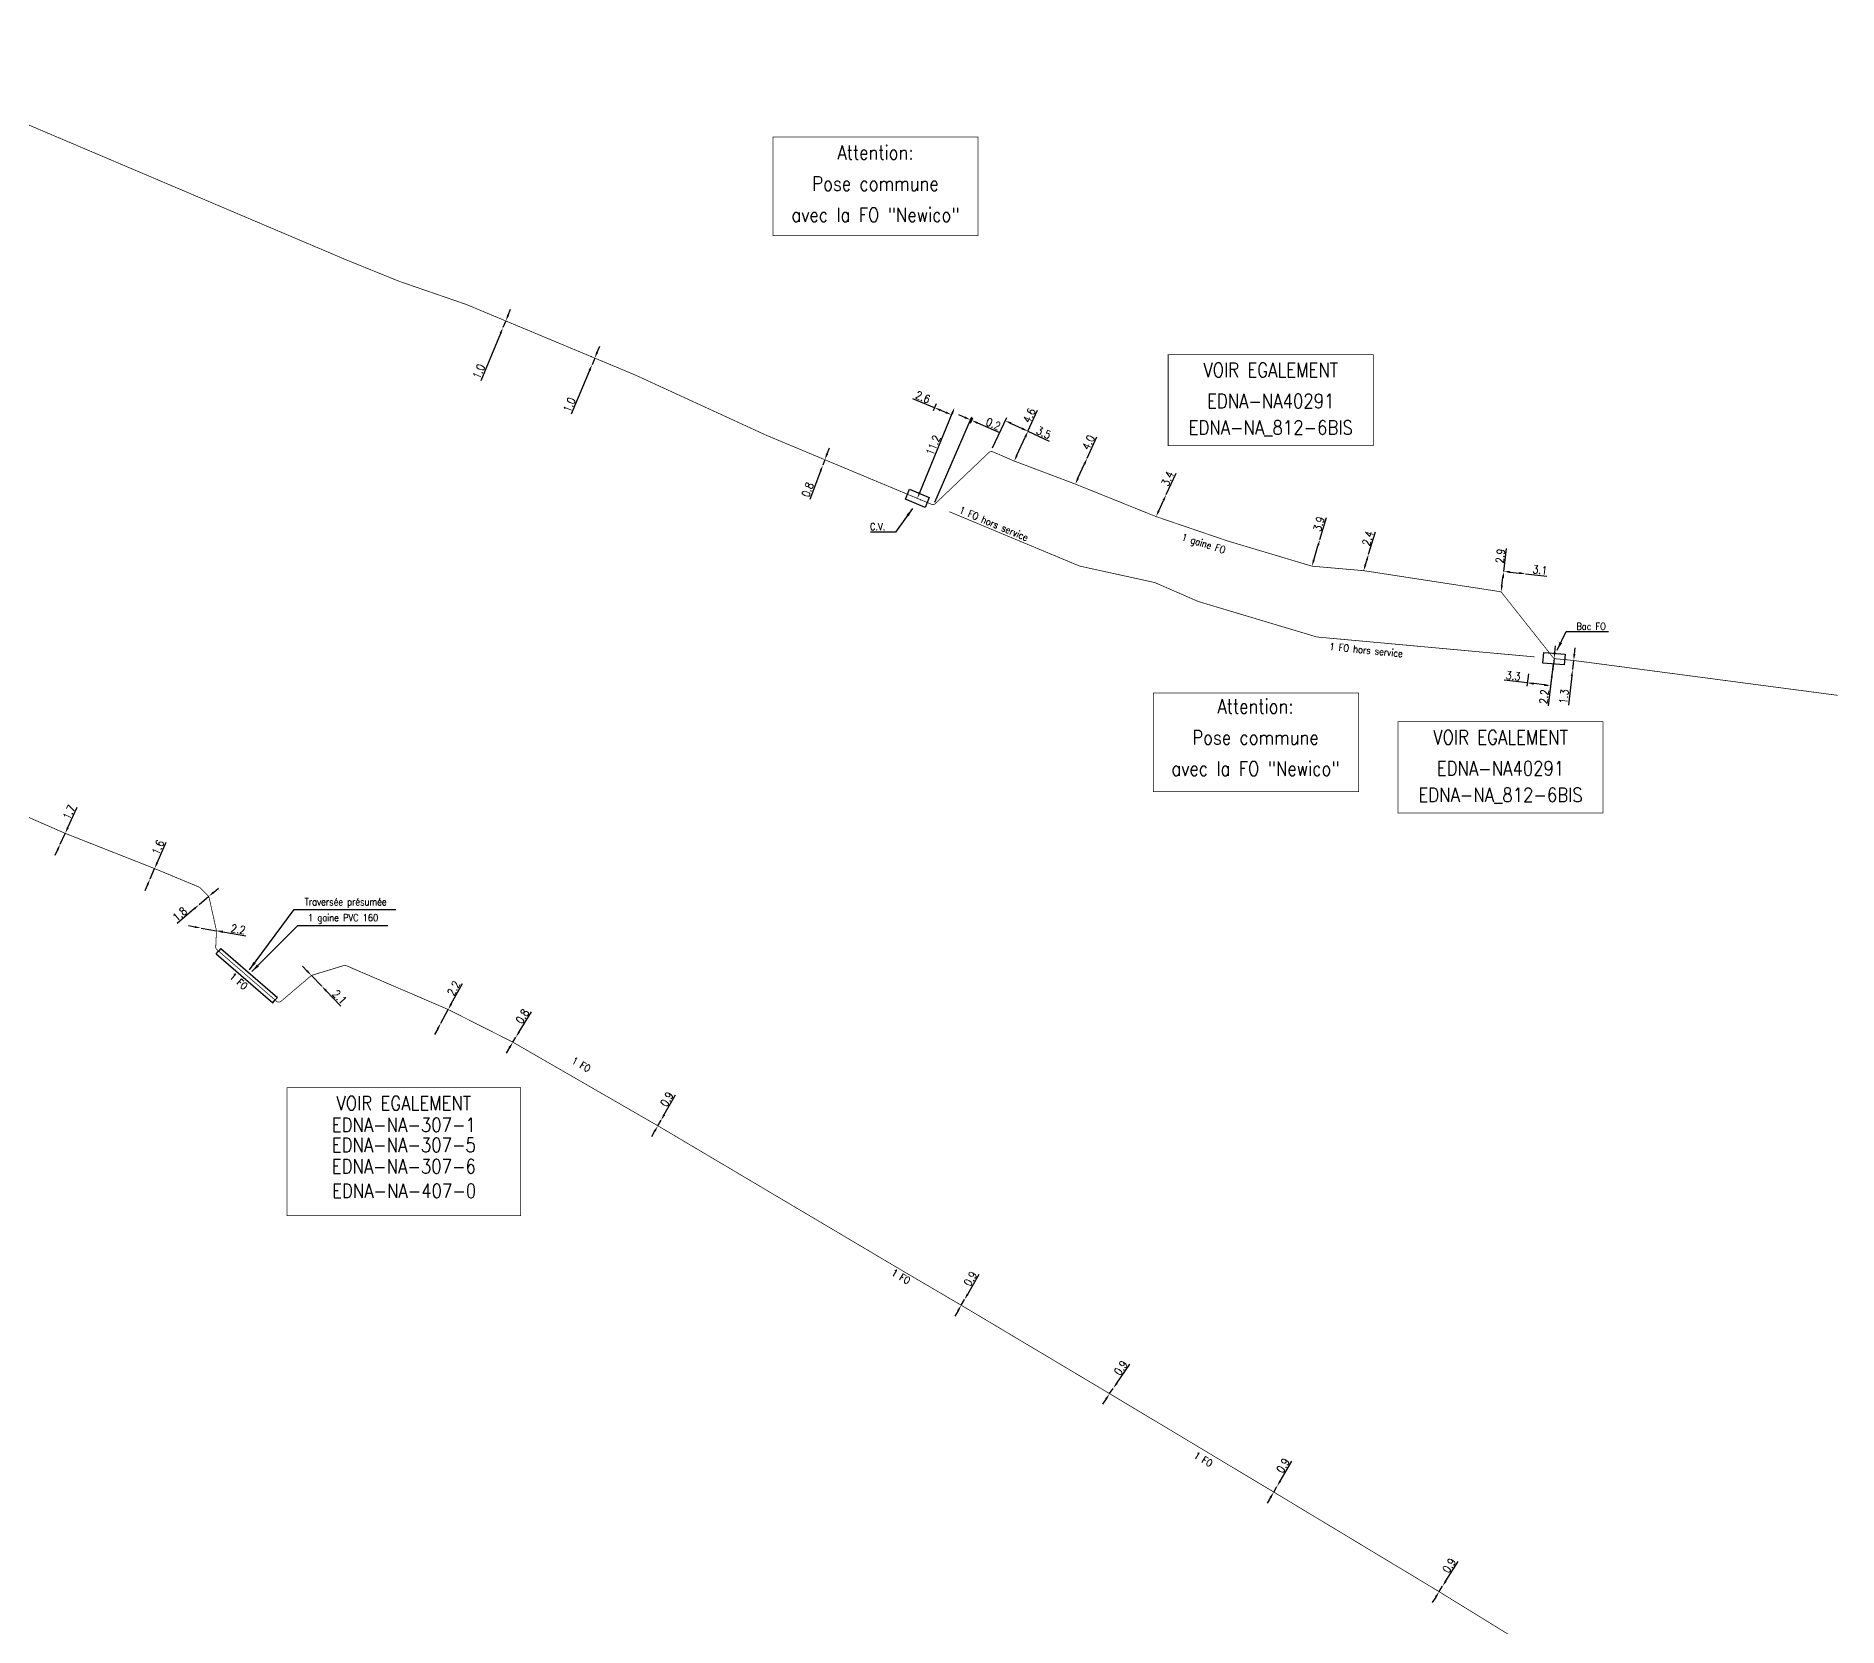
# Model space of a CAD drawing. Extents: x 185000 to 186000, y 128260 to 128974.
# Drawn here: x 185746.7 to 186000, y 128608.1 to 128831.7 of the extents above; entities that cross this region are included whole.
import ezdxf
from ezdxf.enums import TextEntityAlignment as Align

# ---------------------------------------------------------------- set-up
doc = ezdxf.new("R2010")
doc.units = 0
doc.header["$PDMODE"] = 34
doc.linetypes.add('B_ST_Al', pattern=[2000, 1000, 1000])
doc.linetypes.add('O_GAINE', pattern=[2000, 1000, 1000])
doc.layers.get('0').update_dxf_attribs({"linetype": 'CONTINUOUS'})
doc.layers.get('DEFPOINTS').update_dxf_attribs({"linetype": 'CONTINUOUS'})
for name, color, linetype in [('O_100', 6, 'O_GAINE'), ('O_200', 7, 'CONTINUOUS'), ('O_400', 7, 'CONTINUOUS'), ('O_908', 252, 'CONTINUOUS'), ('O_930', 7, 'CONTINUOUS')]:
    doc.layers.add(name, color=color, linetype=linetype)
doc.styles.add('M_ROMANS', font='ROMANS.shx', dxfattribs={"width": 0.75})
doc.styles.get("Standard").update_dxf_attribs({"font": 'romans.shx', "width": 0.85})
doc.linetypes.add('FO_HS', pattern='A,2,-1,["F",Standard,S=0.85,R=0,X=-0.27,Y=-0.4],-1', length=4)
doc.dimstyles.get("Standard").update_dxf_attribs({"dimtxt": 1.5, "dimasz": 1.2, "dimexe": 0.625, "dimexo": 0.625, "dimgap": 0.25, "dimtad": 1, "dimdec": 1, "dimzin": 0, "dimdsep": 46, "dimtxsty": 'Standard', "dimcen": -0.5, "dimadec": 0, "dimazin": 0, "dimtfac": 1, "dimtdec": 1, "dimtmove": 0, "dimatfit": 3, "dimfxl": 0, "dimtolj": 1, "dimtzin": 0, "dimarcsym": 0})

# ---------------------------------------------------------------- blocks, each defined once
blk = doc.blocks.new('*D15')
at = {"layer": 'DEFPOINTS', "color": 0, "linetype": 'Continuous', "transparency": 16777216}
for p in [(185812.71, 128791.66), (185812.32, 128790.74), (185812.32, 128790.74)]:
    blk.add_point(p, dxfattribs=at)
at = {"layer": 'O_100', "color": 0, "linetype": 'Continuous', "lineweight": -2, "transparency": 16777216}
for p, q in [((185812.27, 128791.84), (185812.27, 128791.84)), ((185812.71, 128791.66), (185812.32, 128790.74)), ((185813.05, 128792.49), (185813.4, 128793.32)), ((185811.98, 128789.91), (185809.19, 128783.24)), ((185811.89, 128790.92), (185811.89, 128790.92))]:
    blk.add_line(p, q, dxfattribs=at)
at = {"layer": 'O_100', "color": 0, "linetype": 'Continuous', "transparency": 16777216}
for points in [[(185812.92, 128792.55), (185813.19, 128792.43), (185812.71, 128791.66)], [(185811.84, 128789.96), (185812.11, 128789.85), (185812.32, 128790.74)]]:
    blk.add_solid(points, dxfattribs=at)
at = {"layer": 'O_100', "color": 0, "linetype": 'Continuous', "transparency": 16777216, "insert": (185808.93, 128784.57), "char_height": 1.125, "attachment_point": 5, "rotation": 67.3441}
blk.add_mtext('\\A1;1.0', dxfattribs=at)
blk = doc.blocks.new('*D16')
at = {"layer": 'DEFPOINTS', "color": 0, "linetype": 'Continuous', "transparency": 16777216}
for p in [(185825.23, 128786.43), (185824.84, 128785.51), (185824.85, 128785.51)]:
    blk.add_point(p, dxfattribs=at)
at = {"layer": 'O_100', "color": 0, "linetype": 'Continuous', "lineweight": -2, "transparency": 16777216}
for p, q in [((185824.8, 128786.61), (185824.79, 128786.62)), ((185825.22, 128786.44), (185824.84, 128785.51)), ((185825.57, 128787.27), (185825.92, 128788.1)), ((185824.49, 128784.68), (185821.93, 128778.55)), ((185824.41, 128785.69), (185824.41, 128785.69))]:
    blk.add_line(p, q, dxfattribs=at)
at = {"layer": 'O_100', "color": 0, "linetype": 'Continuous', "transparency": 16777216}
for points in [[(185825.43, 128787.32), (185825.71, 128787.21), (185825.22, 128786.44)], [(185824.35, 128784.74), (185824.63, 128784.62), (185824.84, 128785.51)]]:
    blk.add_solid(points, dxfattribs=at)
at = {"layer": 'O_100', "color": 0, "linetype": 'Continuous', "transparency": 16777216, "insert": (185821.67, 128779.87), "char_height": 1.125, "attachment_point": 5, "rotation": 67.3441}
blk.add_mtext('\\A1;1.0', dxfattribs=at)
blk = doc.blocks.new('*D17')
at = {"layer": 'DEFPOINTS', "color": 0, "linetype": 'Continuous', "transparency": 16777216}
for p in [(185857.3, 128771.4), (185857.3, 128771.4), (185857.58, 128772.15)]:
    blk.add_point(p, dxfattribs=at)
at = {"layer": 'O_100', "color": 0, "linetype": 'Continuous', "lineweight": -2, "transparency": 16777216}
for p, q in [((185857.9, 128772.99), (185858.22, 128773.83)), ((185857.58, 128772.15), (185857.3, 128771.4)), ((185856.98, 128770.56), (185855.45, 128766.57))]:
    blk.add_line(p, q, dxfattribs=at)
at = {"layer": 'O_100', "color": 0, "linetype": 'Continuous', "transparency": 16777216}
for points in [[(185856.84, 128770.62), (185857.12, 128770.51), (185857.3, 128771.4)], [(185857.76, 128773.05), (185858.04, 128772.94), (185857.58, 128772.15)]]:
    blk.add_solid(points, dxfattribs=at)
at = {"layer": 'O_100', "color": 0, "linetype": 'Continuous', "transparency": 16777216, "insert": (185855.17, 128767.95), "char_height": 1.125, "attachment_point": 5, "rotation": 69.114}
blk.add_mtext('\\A1;0.8', dxfattribs=at)
blk = doc.blocks.new('*D18')
at = {"layer": 'DEFPOINTS', "color": 0, "linetype": 'Continuous', "transparency": 16777216}
for p in [(185962.88, 128743.94), (185962.73, 128742.65), (185962.73, 128742.65)]:
    blk.add_point(p, dxfattribs=at)
at = {"layer": 'O_100', "color": 0, "linetype": 'Continuous', "lineweight": -2, "transparency": 16777216}
for p, q in [((185962.88, 128743.94), (185962.73, 128742.65)), ((185962.99, 128744.84), (185963.09, 128745.73)), ((185962.62, 128741.76), (185962.14, 128737.67))]:
    blk.add_line(p, q, dxfattribs=at)
at = {"layer": 'O_100', "color": 0, "linetype": 'Continuous', "transparency": 16777216}
for points in [[(185962.84, 128744.86), (185963.14, 128744.82), (185962.88, 128743.94)], [(185962.48, 128741.78), (185962.77, 128741.74), (185962.73, 128742.65)]]:
    blk.add_solid(points, dxfattribs=at)
at = {"layer": 'O_100', "color": 0, "linetype": 'Continuous', "transparency": 16777216, "insert": (185961.53, 128738.87), "char_height": 1.125, "attachment_point": 5, "rotation": 83.2659}
blk.add_mtext('\\A1;1.3', dxfattribs=at)
blk = doc.blocks.new('*D20')
at = {"layer": 'DEFPOINTS', "color": 0, "linetype": 'Continuous', "transparency": 16777216}
for p in [(185873, 128779.47), (185873.41, 128780.46), (185875.81, 128779.46)]:
    blk.add_point(p, dxfattribs=at)
at = {"layer": 'O_100', "color": 0, "linetype": 'Continuous', "lineweight": -2, "transparency": 16777216}
for p, q in [((185873, 128779.47), (185869.97, 128780.72)), ((185873.23, 128780.03), (185872.82, 128779.03)), ((185874.57, 128778.81), (185873.83, 128779.12)), ((185875.63, 128779.03), (185875.22, 128778.04))]:
    blk.add_line(p, q, dxfattribs=at)
at = {"layer": 'O_100', "color": 0, "linetype": 'Continuous', "transparency": 16777216}
for points in [[(185873.89, 128779.26), (185873.77, 128778.98), (185873, 128779.47)], [(185874.63, 128778.95), (185874.51, 128778.68), (185875.4, 128778.47)]]:
    blk.add_solid(points, dxfattribs=at)
at = {"layer": 'O_100', "color": 0, "linetype": 'Continuous', "transparency": 16777216, "insert": (185871.36, 128780.96), "char_height": 1.125, "attachment_point": 5, "rotation": 337.47}
blk.add_mtext('\\A1;2.6', dxfattribs=at)
blk = doc.blocks.new('*D21')
at = {"layer": 'DEFPOINTS', "color": 0, "linetype": 'Continuous', "transparency": 16777216}
for p in [(185875.81, 128779.46), (185875.81, 128779.46), (185870.57, 128766.73)]:
    blk.add_point(p, dxfattribs=at)
at = {"layer": 'O_100', "color": 0, "linetype": 'Continuous', "lineweight": -2, "transparency": 16777216}
for p, q in [((185870.93, 128767.56), (185875.47, 128778.63)), ((185871, 128766.55), (185871.02, 128766.55))]:
    blk.add_line(p, q, dxfattribs=at)
at = {"layer": 'O_100', "color": 0, "linetype": 'Continuous', "transparency": 16777216}
for points in [[(185875.33, 128778.69), (185875.61, 128778.57), (185875.81, 128779.46)], [(185870.79, 128767.62), (185871.06, 128767.5), (185870.58, 128766.73)]]:
    blk.add_solid(points, dxfattribs=at)
at = {"layer": 'O_100', "color": 0, "linetype": 'Continuous', "transparency": 16777216, "insert": (185872.83, 128774.18), "char_height": 1.125, "attachment_point": 5, "rotation": 67.6741}
blk.add_mtext('\\A1;11.2', dxfattribs=at)
blk = doc.blocks.new('*D22')
at = {"layer": 'DEFPOINTS', "color": 0, "linetype": 'Continuous', "transparency": 16777216}
for p in [(185878.22, 128777.69), (185878.54, 128778.42), (185872.88, 128765.77)]:
    blk.add_point(p, dxfattribs=at)
at = {"layer": 'O_100', "color": 0, "linetype": 'Continuous', "lineweight": -2, "transparency": 16777216}
for p, q in [((185873.07, 128766.2), (185878.26, 128778.18)), ((185877.25, 128778.11), (185876.43, 128778.46)), ((185878.36, 128777.99), (185878.04, 128777.26)), ((185878.08, 128777.75), (185878.22, 128777.69)), ((185879.05, 128777.33), (185882.06, 128776.02))]:
    blk.add_line(p, q, dxfattribs=at)
at = {"layer": 'O_100', "color": 0, "linetype": 'Continuous', "transparency": 16777216}
for points in [[(185877.31, 128778.24), (185877.19, 128777.97), (185878.08, 128777.75)], [(185879.11, 128777.46), (185878.99, 128777.19), (185878.22, 128777.69)]]:
    blk.add_solid(points, dxfattribs=at)
at = {"layer": 'O_100', "color": 0, "linetype": 'Continuous', "transparency": 16777216, "insert": (185881.27, 128777.18), "char_height": 1.125, "attachment_point": 5, "rotation": 336.5378}
blk.add_mtext('\\A1;0.2', dxfattribs=at)
blk = doc.blocks.new('*D23')
at = {"layer": 'DEFPOINTS', "color": 0, "linetype": 'Continuous', "transparency": 16777216}
for p in [(185886.14, 128776.16), (185886.12, 128776.13), (185880.98, 128773.4)]:
    blk.add_point(p, dxfattribs=at)
at = {"layer": 'O_100', "color": 0, "linetype": 'Continuous', "lineweight": -2, "transparency": 16777216}
for p, q in [((185881.18, 128773.82), (185883.16, 128778.07)), ((185883.78, 128777.26), (185885.32, 128776.54)), ((185886.14, 128776.16), (185889.11, 128774.77)), ((185886.32, 128776.56), (185886.34, 128776.58))]:
    blk.add_line(p, q, dxfattribs=at)
at = {"layer": 'O_100', "color": 0, "linetype": 'Continuous', "transparency": 16777216}
for points in [[(185883.84, 128777.4), (185883.72, 128777.12), (185882.96, 128777.64)], [(185885.38, 128776.67), (185885.26, 128776.4), (185886.14, 128776.16)]]:
    blk.add_solid(points, dxfattribs=at)
at = {"layer": 'O_100', "color": 0, "linetype": 'Continuous', "transparency": 16777216, "insert": (185888.35, 128775.95), "char_height": 1.125, "attachment_point": 5, "rotation": 334.9446}
blk.add_mtext('\\A1;3.5', dxfattribs=at)
blk = doc.blocks.new('*D24')
at = {"layer": 'DEFPOINTS', "color": 0, "linetype": 'Continuous', "transparency": 16777216}
for p in [(185886.14, 128776.15), (185886.14, 128776.15), (185884.22, 128771.97)]:
    blk.add_point(p, dxfattribs=at)
at = {"layer": 'O_100', "color": 0, "linetype": 'Continuous', "lineweight": -2, "transparency": 16777216}
for p, q in [((185886.14, 128776.15), (185887.5, 128779.13)), ((185884.59, 128772.79), (185885.76, 128775.34))]:
    blk.add_line(p, q, dxfattribs=at)
at = {"layer": 'O_100', "color": 0, "linetype": 'Continuous', "transparency": 16777216}
for points in [[(185885.62, 128775.4), (185885.9, 128775.27), (185886.14, 128776.15)], [(185884.46, 128772.85), (185884.73, 128772.73), (185884.22, 128771.97)]]:
    blk.add_solid(points, dxfattribs=at)
at = {"layer": 'O_100', "color": 0, "linetype": 'Continuous', "transparency": 16777216, "insert": (185886.33, 128778.37), "char_height": 1.125, "attachment_point": 5, "rotation": 65.365}
blk.add_mtext('\\A1;4.6', dxfattribs=at)
blk = doc.blocks.new('*D25')
at = {"layer": 'DEFPOINTS', "color": 0, "linetype": 'Continuous', "transparency": 16777216}
for p in [(185894.47, 128772.37), (185894.47, 128772.37), (185892.81, 128768.73)]:
    blk.add_point(p, dxfattribs=at)
at = {"layer": 'O_100', "color": 0, "linetype": 'Continuous', "lineweight": -2, "transparency": 16777216}
for p, q in [((185894.47, 128772.37), (185895.83, 128775.36)), ((185893.18, 128769.55), (185894.09, 128771.56))]:
    blk.add_line(p, q, dxfattribs=at)
at = {"layer": 'O_100', "color": 0, "linetype": 'Continuous', "transparency": 16777216}
for points in [[(185893.96, 128771.62), (185894.23, 128771.49), (185894.47, 128772.37)], [(185893.04, 128769.62), (185893.32, 128769.49), (185892.81, 128768.73)]]:
    blk.add_solid(points, dxfattribs=at)
at = {"layer": 'O_100', "color": 0, "linetype": 'Continuous', "transparency": 16777216, "insert": (185894.65, 128774.59), "char_height": 1.125, "attachment_point": 5, "rotation": 65.4833}
blk.add_mtext('\\A1;4.0', dxfattribs=at)
blk = doc.blocks.new('*D26')
at = {"layer": 'DEFPOINTS', "color": 0, "linetype": 'Continuous', "transparency": 16777216}
for p in [(185905.58, 128767.25), (185905.58, 128767.25), (185904.16, 128764.16)]:
    blk.add_point(p, dxfattribs=at)
at = {"layer": 'O_100', "color": 0, "linetype": 'Continuous', "lineweight": -2, "transparency": 16777216}
for p, q in [((185905.58, 128767.25), (185906.97, 128770.27)), ((185904.54, 128764.98), (185905.2, 128766.43))]:
    blk.add_line(p, q, dxfattribs=at)
at = {"layer": 'O_100', "color": 0, "linetype": 'Continuous', "transparency": 16777216}
for points in [[(185905.07, 128766.49), (185905.34, 128766.37), (185905.58, 128767.25)], [(185904.4, 128765.04), (185904.67, 128764.91), (185904.16, 128764.16)]]:
    blk.add_solid(points, dxfattribs=at)
at = {"layer": 'O_100', "color": 0, "linetype": 'Continuous', "transparency": 16777216, "insert": (185905.78, 128769.48), "char_height": 1.125, "attachment_point": 5, "rotation": 65.268}
blk.add_mtext('\\A1;3.4', dxfattribs=at)
blk = doc.blocks.new('*D27')
at = {"layer": 'DEFPOINTS', "color": 0, "linetype": 'Continuous', "transparency": 16777216}
for p in [(185927.19, 128760.94), (185927.19, 128760.94), (185926.08, 128757.2)]:
    blk.add_point(p, dxfattribs=at)
at = {"layer": 'O_100', "color": 0, "linetype": 'Continuous', "lineweight": -2, "transparency": 16777216}
for p, q in [((185927.19, 128760.94), (185928.11, 128764.04)), ((185926.34, 128758.06), (185926.93, 128760.07))]:
    blk.add_line(p, q, dxfattribs=at)
at = {"layer": 'O_100', "color": 0, "linetype": 'Continuous', "transparency": 16777216}
for points in [[(185926.79, 128760.12), (185927.08, 128760.03), (185927.19, 128760.94)], [(185926.19, 128758.1), (185926.48, 128758.02), (185926.08, 128757.2)]]:
    blk.add_solid(points, dxfattribs=at)
at = {"layer": 'O_100', "color": 0, "linetype": 'Continuous', "transparency": 16777216, "insert": (185927.06, 128763.13), "char_height": 1.125, "attachment_point": 5, "rotation": 73.5018}
blk.add_mtext('\\A1;3.9', dxfattribs=at)
blk = doc.blocks.new('*D28')
at = {"layer": 'DEFPOINTS', "color": 0, "linetype": 'Continuous', "transparency": 16777216}
for p in [(185934.04, 128758.86), (185934.04, 128758.86), (185933.35, 128756.56)]:
    blk.add_point(p, dxfattribs=at)
at = {"layer": 'O_100', "color": 0, "linetype": 'Continuous', "lineweight": -2, "transparency": 16777216}
for p, q in [((185934.04, 128758.86), (185935.01, 128762.04)), ((185933.61, 128757.43), (185933.78, 128758))]:
    blk.add_line(p, q, dxfattribs=at)
at = {"layer": 'O_100', "color": 0, "linetype": 'Continuous', "transparency": 16777216}
for points in [[(185933.64, 128758.04), (185933.92, 128757.96), (185934.04, 128758.86)], [(185933.46, 128757.47), (185933.75, 128757.38), (185933.35, 128756.56)]]:
    blk.add_solid(points, dxfattribs=at)
at = {"layer": 'O_100', "color": 0, "linetype": 'Continuous', "transparency": 16777216, "insert": (185933.94, 128761.1), "char_height": 1.125, "attachment_point": 5, "rotation": 73.1463}
blk.add_mtext('\\A1;2.4', dxfattribs=at)
blk = doc.blocks.new('*D29')
at = {"layer": 'DEFPOINTS', "color": 0, "linetype": 'Continuous', "transparency": 16777216}
for p in [(185953.05, 128756.46), (185956.13, 128756.13), (185956.13, 128756.13)]:
    blk.add_point(p, dxfattribs=at)
at = {"layer": 'O_100', "color": 0, "linetype": 'Continuous', "lineweight": -2, "transparency": 16777216}
for p, q in [((185953.94, 128756.37), (185955.24, 128756.23)), ((185956.13, 128756.13), (185959.12, 128755.81))]:
    blk.add_line(p, q, dxfattribs=at)
at = {"layer": 'O_100', "color": 0, "linetype": 'Continuous', "transparency": 16777216}
for points in [[(185953.96, 128756.52), (185953.93, 128756.22), (185953.05, 128756.46)], [(185955.25, 128756.38), (185955.22, 128756.08), (185956.13, 128756.13)]]:
    blk.add_solid(points, dxfattribs=at)
at = {"layer": 'O_100', "color": 0, "linetype": 'Continuous', "transparency": 16777216, "insert": (185958.15, 128756.67), "char_height": 1.125, "attachment_point": 5, "rotation": 353.8423}
blk.add_mtext('\\A1;3.1', dxfattribs=at)
blk = doc.blocks.new('*D30')
at = {"layer": 'DEFPOINTS', "color": 0, "linetype": 'Continuous', "transparency": 16777216}
for p in [(185953.05, 128756.46), (185953.05, 128756.46), (185952.68, 128753.59)]:
    blk.add_point(p, dxfattribs=at)
at = {"layer": 'O_100', "color": 0, "linetype": 'Continuous', "lineweight": -2, "transparency": 16777216}
for p, q in [((185953.05, 128756.46), (185953.46, 128759.67)), ((185952.79, 128754.48), (185952.93, 128755.57))]:
    blk.add_line(p, q, dxfattribs=at)
at = {"layer": 'O_100', "color": 0, "linetype": 'Continuous', "transparency": 16777216}
for points in [[(185952.79, 128755.59), (185953.08, 128755.55), (185953.05, 128756.46)], [(185952.64, 128754.5), (185952.94, 128754.46), (185952.68, 128753.59)]]:
    blk.add_solid(points, dxfattribs=at)
at = {"layer": 'O_100', "color": 0, "linetype": 'Continuous', "transparency": 16777216, "insert": (185952.57, 128758.61), "char_height": 1.125, "attachment_point": 5, "rotation": 82.651}
blk.add_mtext('\\A1;2.9', dxfattribs=at)
blk = doc.blocks.new('*D31')
at = {"layer": 'DEFPOINTS', "color": 0, "linetype": 'Continuous', "transparency": 16777216}
for p in [(185960.07, 128743.91), (185956.36, 128740.79), (185956.58, 128742.53)]:
    blk.add_point(p, dxfattribs=at)
at = {"layer": 'O_100', "color": 0, "linetype": 'Continuous', "lineweight": -2, "transparency": 16777216}
for p, q in [((185960.01, 128743.45), (185959.59, 128739.92)), ((185956.36, 128740.79), (185953.11, 128741.18)), ((185956.52, 128742.07), (185956.31, 128740.32)), ((185958.75, 128740.5), (185957.26, 128740.68))]:
    blk.add_line(p, q, dxfattribs=at)
at = {"layer": 'O_100', "color": 0, "linetype": 'Continuous', "transparency": 16777216}
for points in [[(185957.28, 128740.83), (185957.24, 128740.53), (185956.36, 128740.79)], [(185958.77, 128740.65), (185958.73, 128740.35), (185959.64, 128740.39)]]:
    blk.add_solid(points, dxfattribs=at)
at = {"layer": 'O_100', "color": 0, "linetype": 'Continuous', "transparency": 16777216, "insert": (185954.38, 128741.78), "char_height": 1.125, "attachment_point": 5, "rotation": 353.0763}
blk.add_mtext('\\A1;3.3', dxfattribs=at)
blk = doc.blocks.new('*D32')
at = {"layer": 'DEFPOINTS', "color": 0, "linetype": 'Continuous', "transparency": 16777216}
for p in [(185960.12, 128744.19), (185959.89, 128742.43), (185959.9, 128742.43)]:
    blk.add_point(p, dxfattribs=at)
at = {"layer": 'O_100', "color": 0, "linetype": 'Continuous', "lineweight": -2, "transparency": 16777216}
for p, q in [((185960.23, 128745.08), (185960.33, 128745.98)), ((185960.12, 128744.19), (185959.9, 128742.43)), ((185959.79, 128741.54), (185959.31, 128737.57)), ((185960.36, 128742.38), (185960.37, 128742.37))]:
    blk.add_line(p, q, dxfattribs=at)
at = {"layer": 'O_100', "color": 0, "linetype": 'Continuous', "transparency": 16777216}
for points in [[(185960.08, 128745.1), (185960.37, 128745.07), (185960.12, 128744.19)], [(185959.65, 128741.55), (185959.94, 128741.52), (185959.9, 128742.43)]]:
    blk.add_solid(points, dxfattribs=at)
at = {"layer": 'O_100', "color": 0, "linetype": 'Continuous', "transparency": 16777216, "insert": (185958.71, 128738.84), "char_height": 1.125, "attachment_point": 5, "rotation": 83.0763}
blk.add_mtext('\\A1;2.2', dxfattribs=at)
blk = doc.blocks.new('O_200_01')
at = {"flags": 128}
blk.add_lwpolyline([(-1.5, 0.75), (1.5, 0.75), (1.5, -0.75), (-1.5, -0.75), (-1.5, 0.75)], dxfattribs=at)
at = {"color": 0, "linetype": 'Continuous', "style": 'M_ROMANS', "width": 0.75, "flags": 3}
for tag, p in [('DEF_LEG', (0.5, -5)), ('DEF_COUP', (0.5, -7.5)), ('DEF_TYPE', (0.5, -10))]:
    blk.add_attdef(tag, text='', height=1.2, dxfattribs=at).set_placement(p, align=Align.MIDDLE)
blk = doc.blocks.new('*D96')
at = {"layer": 'DEFPOINTS', "color": 0, "linetype": 'Continuous', "transparency": 16777216}
for p in [(185770.95, 128710.78), (185769.58, 128709.61), (185769.58, 128709.61)]:
    blk.add_point(p, dxfattribs=at)
at = {"layer": 'O_100', "color": 0, "linetype": 'Continuous', "lineweight": -2, "transparency": 16777216}
for p, q in [((185770.95, 128710.78), (185769.58, 128709.61)), ((185771.64, 128711.36), (185772.32, 128711.95)), ((185768.9, 128709.03), (185766.5, 128706.99))]:
    blk.add_line(p, q, dxfattribs=at)
at = {"layer": 'O_100', "color": 0, "linetype": 'Continuous', "transparency": 16777216}
for points in [[(185771.54, 128711.48), (185771.73, 128711.25), (185770.95, 128710.78)], [(185768.8, 128709.14), (185768.99, 128708.92), (185769.58, 128709.61)]]:
    blk.add_solid(points, dxfattribs=at)
at = {"layer": 'O_100', "color": 0, "linetype": 'Continuous', "transparency": 16777216, "insert": (185766.87, 128708.29), "char_height": 1.125, "attachment_point": 5, "rotation": 40.4284}
blk.add_mtext('\\A1;1.8', dxfattribs=at)
blk = doc.blocks.new('*D97')
at = {"layer": 'DEFPOINTS', "color": 0, "linetype": 'Continuous', "transparency": 16777216}
for p in [(185769.86, 128706.32), (185769.86, 128706.32), (185772.03, 128705.94)]:
    blk.add_point(p, dxfattribs=at)
at = {"layer": 'O_100', "color": 0, "linetype": 'Continuous', "lineweight": -2, "transparency": 16777216}
for p, q in [((185768.97, 128706.47), (185768.09, 128706.63)), ((185769.86, 128706.32), (185772.03, 128705.94)), ((185772.92, 128705.79), (185776.15, 128705.23))]:
    blk.add_line(p, q, dxfattribs=at)
at = {"layer": 'O_100', "color": 0, "linetype": 'Continuous', "transparency": 16777216}
for points in [[(185769, 128706.62), (185768.95, 128706.33), (185769.86, 128706.32)], [(185772.94, 128705.94), (185772.89, 128705.64), (185772.03, 128705.94)]]:
    blk.add_solid(points, dxfattribs=at)
at = {"layer": 'O_100', "color": 0, "linetype": 'Continuous', "transparency": 16777216, "insert": (185775.1, 128706.17), "char_height": 1.125, "attachment_point": 5, "rotation": 350.1513}
blk.add_mtext('\\A1;2.2', dxfattribs=at)
blk = doc.blocks.new('*D98')
at = {"layer": 'DEFPOINTS', "color": 0, "linetype": 'Continuous', "transparency": 16777216}
for p in [(185785.38, 128699.67), (185786.84, 128698.16), (185786.84, 128698.16)]:
    blk.add_point(p, dxfattribs=at)
at = {"layer": 'O_100', "color": 0, "linetype": 'Continuous', "lineweight": -2, "transparency": 16777216}
for p, q in [((185784.76, 128700.32), (185784.13, 128700.97)), ((185785.38, 128699.67), (185786.84, 128698.16)), ((185787.46, 128697.51), (185789.54, 128695.35))]:
    blk.add_line(p, q, dxfattribs=at)
at = {"layer": 'O_100', "color": 0, "linetype": 'Continuous', "transparency": 16777216}
for points in [[(185784.86, 128700.43), (185784.65, 128700.22), (185785.38, 128699.67)], [(185787.57, 128697.62), (185787.35, 128697.41), (185786.84, 128698.16)]]:
    blk.add_solid(points, dxfattribs=at)
at = {"layer": 'O_100', "color": 0, "linetype": 'Continuous', "transparency": 16777216, "insert": (185789.35, 128696.63), "char_height": 1.125, "attachment_point": 5, "rotation": 313.894}
blk.add_mtext('\\A1;2.1', dxfattribs=at)
blk = doc.blocks.new('*D99')
at = {"layer": 'DEFPOINTS', "color": 0, "linetype": 'Continuous', "transparency": 16777216}
for p in [(185834.1, 128678.54), (185834.55, 128679.32), (185834.55, 128679.32)]:
    blk.add_point(p, dxfattribs=at)
at = {"layer": 'O_100', "color": 0, "linetype": 'Continuous', "lineweight": -2, "transparency": 16777216}
for p, q in [((185834.99, 128680.11), (185836.59, 128682.91)), ((185833.65, 128677.76), (185833.21, 128676.98)), ((185834.1, 128678.54), (185834.55, 128679.32))]:
    blk.add_line(p, q, dxfattribs=at)
at = {"layer": 'O_100', "color": 0, "linetype": 'Continuous', "transparency": 16777216}
for points in [[(185834.86, 128680.18), (185835.12, 128680.03), (185834.55, 128679.32)], [(185833.52, 128677.83), (185833.78, 128677.69), (185834.1, 128678.54)]]:
    blk.add_solid(points, dxfattribs=at)
at = {"layer": 'O_100', "color": 0, "linetype": 'Continuous', "transparency": 16777216, "insert": (185835.37, 128682.27), "char_height": 1.125, "attachment_point": 5, "rotation": 60.2916}
blk.add_mtext('\\A1;0.9', dxfattribs=at)
blk = doc.blocks.new('*D106')
at = {"layer": 'DEFPOINTS', "color": 0, "linetype": 'Continuous', "transparency": 16777216}
for p in [(185750.06, 128718.14), (185750.06, 128718.14), (185750.76, 128719.64)]:
    blk.add_point(p, dxfattribs=at)
at = {"layer": 'O_100', "color": 0, "linetype": 'Continuous', "lineweight": -2, "transparency": 16777216}
for p, q in [((185751.13, 128720.46), (185752.46, 128723.31)), ((185750.06, 128718.14), (185750.76, 128719.64)), ((185749.68, 128717.33), (185749.3, 128716.51))]:
    blk.add_line(p, q, dxfattribs=at)
at = {"layer": 'O_100', "color": 0, "linetype": 'Continuous', "transparency": 16777216}
for points in [[(185751, 128720.52), (185751.27, 128720.39), (185750.76, 128719.64)], [(185749.55, 128717.39), (185749.82, 128717.27), (185750.06, 128718.14)]]:
    blk.add_solid(points, dxfattribs=at)
at = {"layer": 'O_100', "color": 0, "linetype": 'Continuous', "transparency": 16777216, "insert": (185751.3, 128722.61), "char_height": 1.125, "attachment_point": 5, "rotation": 65.0962}
blk.add_mtext('\\A1;1.7', dxfattribs=at)
blk = doc.blocks.new('*D107')
at = {"layer": 'DEFPOINTS', "color": 0, "linetype": 'Continuous', "transparency": 16777216}
for p in [(185762.69, 128713.23), (185762.69, 128713.23), (185763.33, 128714.69)]:
    blk.add_point(p, dxfattribs=at)
at = {"layer": 'O_100', "color": 0, "linetype": 'Continuous', "lineweight": -2, "transparency": 16777216}
for p, q in [((185763.69, 128715.52), (185764.94, 128718.4)), ((185762.69, 128713.23), (185763.33, 128714.69)), ((185762.33, 128712.4), (185761.97, 128711.58))]:
    blk.add_line(p, q, dxfattribs=at)
at = {"layer": 'O_100', "color": 0, "linetype": 'Continuous', "transparency": 16777216}
for points in [[(185763.55, 128715.58), (185763.82, 128715.46), (185763.33, 128714.69)], [(185762.19, 128712.46), (185762.46, 128712.34), (185762.69, 128713.23)]]:
    blk.add_solid(points, dxfattribs=at)
at = {"layer": 'O_100', "color": 0, "linetype": 'Continuous', "transparency": 16777216, "insert": (185763.81, 128717.67), "char_height": 1.125, "attachment_point": 5, "rotation": 66.4267}
blk.add_mtext('\\A1;1.6', dxfattribs=at)
blk = doc.blocks.new('*D108')
at = {"layer": 'DEFPOINTS', "color": 0, "linetype": 'Continuous', "transparency": 16777216}
for p in [(185803.57, 128692.95), (185803.57, 128692.95), (185804.62, 128694.88)]:
    blk.add_point(p, dxfattribs=at)
at = {"layer": 'O_100', "color": 0, "linetype": 'Continuous', "lineweight": -2, "transparency": 16777216}
for p, q in [((185805.05, 128695.68), (185806.61, 128698.56)), ((185803.57, 128692.95), (185804.62, 128694.88)), ((185803.14, 128692.16), (185802.71, 128691.37))]:
    blk.add_line(p, q, dxfattribs=at)
at = {"layer": 'O_100', "color": 0, "linetype": 'Continuous', "transparency": 16777216}
for points in [[(185804.92, 128695.75), (185805.18, 128695.6), (185804.62, 128694.88)], [(185803.01, 128692.23), (185803.27, 128692.09), (185803.57, 128692.95)]]:
    blk.add_solid(points, dxfattribs=at)
at = {"layer": 'O_100', "color": 0, "linetype": 'Continuous', "transparency": 16777216, "insert": (185805.39, 128697.87), "char_height": 1.125, "attachment_point": 5, "rotation": 61.5017}
blk.add_mtext('\\A1;2.2', dxfattribs=at)
blk = doc.blocks.new('*D109')
at = {"layer": 'DEFPOINTS', "color": 0, "linetype": 'Continuous', "transparency": 16777216}
for p in [(185876.76, 128653.32), (185877.21, 128654.1), (185877.21, 128654.1)]:
    blk.add_point(p, dxfattribs=at)
at = {"layer": 'O_100', "color": 0, "linetype": 'Continuous', "lineweight": -2, "transparency": 16777216}
for p, q in [((185877.67, 128654.88), (185879.29, 128657.67)), ((185876.31, 128652.54), (185875.86, 128651.77)), ((185876.76, 128653.32), (185877.21, 128654.1))]:
    blk.add_line(p, q, dxfattribs=at)
at = {"layer": 'O_100', "color": 0, "linetype": 'Continuous', "transparency": 16777216}
for points in [[(185877.54, 128654.95), (185877.8, 128654.8), (185877.21, 128654.1)], [(185876.18, 128652.62), (185876.44, 128652.47), (185876.76, 128653.32)]]:
    blk.add_solid(points, dxfattribs=at)
at = {"layer": 'O_100', "color": 0, "linetype": 'Continuous', "transparency": 16777216, "insert": (185878.06, 128657.04), "char_height": 1.125, "attachment_point": 5, "rotation": 59.7797}
blk.add_mtext('\\A1;0.9', dxfattribs=at)
blk = doc.blocks.new('*D110')
at = {"layer": 'DEFPOINTS', "color": 0, "linetype": 'Continuous', "transparency": 16777216}
for p in [(185897.63, 128640.89), (185898.14, 128641.63), (185898.14, 128641.63)]:
    blk.add_point(p, dxfattribs=at)
at = {"layer": 'O_100', "color": 0, "linetype": 'Continuous', "lineweight": -2, "transparency": 16777216}
for p, q in [((185898.65, 128642.37), (185900.48, 128645.04)), ((185897.13, 128640.14), (185896.62, 128639.4)), ((185897.63, 128640.89), (185898.14, 128641.63))]:
    blk.add_line(p, q, dxfattribs=at)
at = {"layer": 'O_100', "color": 0, "linetype": 'Continuous', "transparency": 16777216}
for points in [[(185898.53, 128642.46), (185898.77, 128642.29), (185898.14, 128641.63)], [(185897, 128640.23), (185897.25, 128640.06), (185897.63, 128640.89)]]:
    blk.add_solid(points, dxfattribs=at)
at = {"layer": 'O_100', "color": 0, "linetype": 'Continuous', "transparency": 16777216, "insert": (185899.2, 128644.5), "char_height": 1.125, "attachment_point": 5, "rotation": 55.6266}
blk.add_mtext('\\A1;0.9', dxfattribs=at)
blk = doc.blocks.new('*D111')
at = {"layer": 'DEFPOINTS', "color": 0, "linetype": 'Continuous', "transparency": 16777216}
for p in [(185920.71, 128627.06), (185921.16, 128627.84), (185921.16, 128627.84)]:
    blk.add_point(p, dxfattribs=at)
at = {"layer": 'O_100', "color": 0, "linetype": 'Continuous', "lineweight": -2, "transparency": 16777216}
for p, q in [((185921.61, 128628.61), (185923.24, 128631.41)), ((185920.71, 128627.06), (185921.16, 128627.84)), ((185920.25, 128626.28), (185919.8, 128625.51))]:
    blk.add_line(p, q, dxfattribs=at)
at = {"layer": 'O_100', "color": 0, "linetype": 'Continuous', "transparency": 16777216}
for points in [[(185920.12, 128626.36), (185920.38, 128626.21), (185920.71, 128627.06)], [(185921.48, 128628.69), (185921.74, 128628.54), (185921.16, 128627.84)]]:
    blk.add_solid(points, dxfattribs=at)
at = {"layer": 'O_100', "color": 0, "linetype": 'Continuous', "transparency": 16777216, "insert": (185922.01, 128630.78), "char_height": 1.125, "attachment_point": 5, "rotation": 59.7106}
blk.add_mtext('\\A1;0.9', dxfattribs=at)
blk = doc.blocks.new('*D112')
at = {"layer": 'DEFPOINTS', "color": 0, "linetype": 'Continuous', "transparency": 16777216}
for p in [(185943.96, 128613.06), (185944.44, 128613.82), (185944.44, 128613.82)]:
    blk.add_point(p, dxfattribs=at)
at = {"layer": 'O_100', "color": 0, "linetype": 'Continuous', "lineweight": -2, "transparency": 16777216}
for p, q in [((185944.92, 128614.58), (185946.64, 128617.32)), ((185943.48, 128612.29), (185943, 128611.53)), ((185943.96, 128613.06), (185944.44, 128613.82))]:
    blk.add_line(p, q, dxfattribs=at)
at = {"layer": 'O_100', "color": 0, "linetype": 'Continuous', "transparency": 16777216}
for points in [[(185944.79, 128614.66), (185945.05, 128614.5), (185944.44, 128613.82)], [(185943.36, 128612.37), (185943.61, 128612.21), (185943.96, 128613.06)]]:
    blk.add_solid(points, dxfattribs=at)
at = {"layer": 'O_100', "color": 0, "linetype": 'Continuous', "transparency": 16777216, "insert": (185945.38, 128616.73), "char_height": 1.125, "attachment_point": 5, "rotation": 57.872}
blk.add_mtext('\\A1;0.9', dxfattribs=at)
blk = doc.blocks.new('*D115')
at = {"layer": 'DEFPOINTS', "color": 0, "linetype": 'Continuous', "transparency": 16777216}
for p in [(185813.71, 128690.29), (185814.13, 128690.98), (185814.13, 128690.98)]:
    blk.add_point(p, dxfattribs=at)
at = {"layer": 'O_100', "color": 0, "linetype": 'Continuous', "lineweight": -2, "transparency": 16777216}
for p, q in [((185814.6, 128691.74), (185816.31, 128694.54)), ((185813.71, 128690.29), (185814.13, 128690.98)), ((185813.24, 128689.53), (185812.77, 128688.76))]:
    blk.add_line(p, q, dxfattribs=at)
at = {"layer": 'O_100', "color": 0, "linetype": 'Continuous', "transparency": 16777216}
for points in [[(185813.11, 128689.6), (185813.37, 128689.45), (185813.71, 128690.29)], [(185814.47, 128691.82), (185814.73, 128691.66), (185814.13, 128690.98)]]:
    blk.add_solid(points, dxfattribs=at)
at = {"layer": 'O_100', "color": 0, "linetype": 'Continuous', "transparency": 16777216, "insert": (185815.05, 128693.92), "char_height": 1.125, "attachment_point": 5, "rotation": 58.4775}
blk.add_mtext('\\A1;0.8', dxfattribs=at)

msp = doc.modelspace()

# ---------------------------------------------------------------- linework, layer by layer
at = {"layer": 'O_100'}
for points in [[(185716.3, 128831.65, 0.1, 0.1, 0), (185790.2, 128800.28, 0.1, 0.1, 0), (185797.75, 128797.22, 0.1, 0.1, 0), (185807.13, 128793.99, 0.1, 0.1, 0), (185830.92, 128784.06, 0.1, 0.1, 0), (185849.31, 128775.61, 0.1, 0.1, 0), (185869.2, 128767.3, 0.1, 0.1, 0), (185870.58, 128766.73, 0.1, 0.1, 0), (185871.97, 128766.15, 0.1, 0.1, 0), (185872.58, 128765.89, 0.1, 0.1, 0.297313), (185873.12, 128765.99, 0.1, 0.1, 0), (185880.66, 128773.17, 0.1, 0.1, -0.300151), (185881.2, 128773.27, 0.1, 0.1, 0), (185884.22, 128771.97, 0.1, 0.1, 0), (185892.81, 128768.73, 0.1, 0.1, 0), (185904.16, 128764.16, 0.1, 0.1, 0), (185914.27, 128760.72, 0.1, 0.1, 0), (185926.03, 128757.21, 0.1, 0.1, 0.050744), (185926.13, 128757.19, 0.1, 0.1, 0), (185933.35, 128756.56, 0.1, 0.1, 0), (185952.48, 128753.62, 0.1, 0.1, -0.189247), (185952.8, 128753.43, 0.1, 0.1, 0), (185959.48, 128745, 0.1, 0.1, 0), (185959.98, 128744.36, 0.1, 0.1, 0.205323), (185960.33, 128744.18, 0.1, 0.1, 0), (185961.63, 128744.06, 0.1, 0.1, 0), (185962.88, 128743.94, 0.1, 0.1, 0), (186000, 128739.04, 0, 0, 0)], [(185736.83, 128725.74, 0.1, 0.1, 0), (185750.76, 128719.64, 0.1, 0.1, 0), (185750.76, 128719.64, 0.1, 0.1, 0), (185750.76, 128719.64, 0.1, 0.1, 0), (185763.33, 128714.69, 0.1, 0.1, 0), (185769.52, 128712.12, 0.1, 0.1, -0.095044), (185769.68, 128712.02, 0.1, 0.1, 0), (185770.85, 128710.88, 0.1, 0.1, -0.136495), (185770.99, 128710.65, 0.1, 0.1, 0), (185772.03, 128705.94, 0.1, 0.1, 0), (185772.03, 128705.94, 0.1, 0.1, 0), (185772.03, 128705.94, 0.1, 0.1, 0), (185771.93, 128703.68, 0.1, 0.1, 0.229517), (185772.1, 128703.28, 0.1, 0.1, 0), (185772.31, 128703.1, 0.1, 0.1, 0), (185780.27, 128696.22, 0.1, 0.1, 0), (185780.46, 128696.04, 0.1, 0.1, 0.37035), (185781.12, 128696.04, 0.1, 0.1, 0), (185785.38, 128699.67, 0.1, 0.1, 0), (185785.38, 128699.67, 0.1, 0.1, 0), (185789.94, 128701.06, 0.1, 0.1, -0.176741), (185790.29, 128701.04, 0.1, 0.1, 0), (185804.62, 128694.88, 0.1, 0.1, 0), (185813.71, 128690.29, 0.1, 0.1, 0), (185834.1, 128678.54, 0.1, 0.1, 0), (185868.4, 128658.22, 0.1, 0.1, 0), (185876.76, 128653.32, 0.1, 0.1, 0), (185897.63, 128640.89, 0.1, 0.1, 0), (185920.71, 128627.06, 0.1, 0.1, 0), (185943.96, 128613.06, 0.1, 0.1, 0), (185967.43, 128598.6, 0.1, 0.1, 0)]]:
    msp.add_lwpolyline(points, format="xyseb", dxfattribs=at)
at = {"layer": 'O_400', "color": 7, "linetype": 'CONTINUOUS'}
for p, q in [((185771.99, 128702.72), (185772.31, 128703.1)), ((185771.99, 128702.72), (185779.94, 128695.84)), ((185772.64, 128703.47), (185772.31, 128703.1)), ((185772.64, 128703.47), (185780.59, 128696.59)), ((185779.94, 128695.84), (185780.27, 128696.22)), ((185780.59, 128696.59), (185780.27, 128696.22))]:
    msp.add_line(p, q, dxfattribs=at)
at = {"layer": 'O_908', "linetype": 'FO_HS', "ltscale": 0.5, "const_width": 0.1}
msp.add_lwpolyline([(185875.08, 128764.85), (185893.4, 128757.21), (185903.98, 128754.89), (185910.09, 128752.23), (185926.77, 128747.24), (185957.4, 128744.44)], dxfattribs=at)
at = {"layer": 'O_930', "const_width": 0.1}
for points in [[(185850.28, 128817.5), (185879.12, 128817.5), (185879.12, 128803.63), (185850.28, 128803.63)], [(185905.86, 128786.94), (185934.7, 128786.94), (185934.7, 128774.12), (185905.86, 128774.12)], [(185903.79, 128739.38), (185932.63, 128739.38), (185932.63, 128725.5), (185903.79, 128725.5)], [(185938.18, 128735.33), (185967.02, 128735.33), (185967.02, 128722.5), (185938.18, 128722.5)]]:
    msp.add_lwpolyline(points, close=True, dxfattribs=at)
at = {"layer": 'O_930', "linetype": 'B_ST_Al', "const_width": 0.1}
msp.add_lwpolyline([(185781.95, 128683.89), (185814.79, 128683.89), (185814.79, 128665.89), (185781.95, 128665.89)], close=True, dxfattribs=at)

# ---------------------------------------------------------------- block references
at = {"layer": 'O_200'}
for p, rotation in [((185870.58, 128766.73), 337.346984057715), ((185960.13, 128744.19), 354.9000324608762)]:
    msp.add_blockref('O_200_01', p, dxfattribs=dict(at, rotation=rotation))

# ---------------------------------------------------------------- texts
at = {"layer": 'O_100', "width": 0.85}
msp.add_text('1 gaine FO', height=1, rotation=342.5024, dxfattribs=at).set_placement((185910.81, 128760.24), align=Align.MIDDLE)
at = {"layer": 'O_100', "linetype": 'O_GAINE', "width": 0.85}
for rotation, p in [(319.1353, (185773.78, 128699.38)), (330.0421, (185821.88, 128687.41)), (329.4621, (185866.84, 128657.62)), (329.0662, (185909.36, 128631.94))]:
    msp.add_text('1 FO', height=1, rotation=rotation, dxfattribs=at).set_placement(p)
at = {"layer": 'O_100', "linetype": 'Continuous', "char_height": 1, "attachment_point": 4}
for s, insert in [('Bac FO', (185963.26, 128748.75)), ('Traversée présumée', (185784.43, 128709.85))]:
    msp.add_mtext(s, dxfattribs=dict(at, insert=insert))
at = {"layer": 'O_200', "linetype": 'Continuous', "insert": (185866.08, 128762.74), "char_height": 1, "attachment_point": 6}
msp.add_mtext('C.V.', dxfattribs=at)
at = {"layer": 'O_400', "insert": (185784.91, 128707.61), "char_height": 1, "attachment_point": 4}
msp.add_mtext('1 gaine PVC 160 ', dxfattribs=at)
at = {"layer": 'O_908', "linetype": 'FO_HS', "ltscale": 0.5, "width": 0.85}
for rotation, p in [(337.1427, (185876.39, 128764.7)), (354.2756, (185928.5, 128745.42))]:
    msp.add_text('1 FO hors service', height=1, rotation=rotation, dxfattribs=at).set_placement(p)
at = {"layer": 'O_930', "width": 0.85}
for s, p in [('Attention:', (185864.7, 128814.33)), ('Pose commune', (185864.7, 128809.96)), ('avec la FO "Newico"', (185864.7, 128805.58)), ('VOIR EGALEMENT', (185920.28, 128783.77)), ('EDNA-NA40291', (185920.28, 128779.4)), ('EDNA-NA_812-6BIS', (185920.28, 128775.68)), ('Attention:', (185918.14, 128736.49)), ('Pose commune', (185918.14, 128732.12)), ('VOIR EGALEMENT', (185952.6, 128732.15)), ('avec la FO "Newico"', (185918.14, 128727.74)), ('EDNA-NA40291', (185952.6, 128727.78)), ('EDNA-NA_812-6BIS', (185952.6, 128724.06)), ('VOIR EGALEMENT', (185798.37, 128680.72)), ('EDNA-NA-307-1', (185798.37, 128677.67)), ('EDNA-NA-307-5', (185798.37, 128674.85)), ('EDNA-NA-307-6', (185798.37, 128671.84)), ('EDNA-NA-407-0', (185798.42, 128668.4))]:
    msp.add_text(s, height=2, dxfattribs=at).set_placement(p, align=Align.CENTER)

# ---------------------------------------------------------------- dimensions: what is measured, and where the dimension line sits
at = {"layer": 'O_100', "linetype": 'Continuous'}
for base, p1, p2, angle, override, picture, middle, dimtype in [((185812.32, 128790.74), (185812.71, 128791.66), (185812.32, 128790.74), 247.3441, {"dimscale": 0.75}, '*D15', (185809.63, 128784.28), 161), ((185824.84, 128785.51), (185825.23, 128786.43), (185824.85, 128785.51), 247.3441, {"dimscale": 0.75}, '*D16', (185822.36, 128779.58), 161), ((185873, 128779.47), (185875.81, 128779.46), (185873.41, 128780.46), 337.47, {"dimscale": 0.75}, '*D20', (185871.07, 128780.27), 160), ((185886.14, 128776.15), (185884.22, 128771.97), (185886.14, 128776.15), 245.365, {"dimscale": 0.75}, '*D24', (185887.01, 128778.05), 160), ((185878.22, 128777.69), (185872.88, 128765.77), (185878.54, 128778.42), 156.5378, {"dimscale": 0.75}, '*D22', (185880.97, 128776.49), 160), ((185886.14, 128776.16), (185880.98, 128773.4), (185886.12, 128776.13), 154.9446, {"dimscale": 0.75}, '*D23', (185888.03, 128775.27), 160), ((185857.3, 128771.4), (185857.58, 128772.15), (185857.3, 128771.4), 249.114, {"dimscale": 0.75}, '*D17', (185855.88, 128767.68), 161), ((185894.47, 128772.37), (185892.81, 128768.73), (185894.47, 128772.37), 245.4833, {"dimscale": 0.75}, '*D25', (185895.33, 128774.28), 160), ((185905.58, 128767.25), (185904.16, 128764.16), (185905.58, 128767.25), 245.268, {"dimscale": 0.75}, '*D26', (185906.47, 128769.17), 160), ((185927.19, 128760.94), (185926.08, 128757.2), (185927.19, 128760.94), 253.5018, {"dimscale": 0.75}, '*D27', (185927.78, 128762.92), 160), ((185934.04, 128758.86), (185933.35, 128756.56), (185934.04, 128758.86), 253.1463, {"dimscale": 0.75}, '*D28', (185934.65, 128760.88), 160), ((185953.05, 128756.46), (185952.68, 128753.59), (185953.05, 128756.46), 262.651, {"dimscale": 0.75}, '*D30', (185953.31, 128758.51), 160), ((185956.13, 128756.13), (185953.05, 128756.46), (185956.13, 128756.13), 173.8423, {"dimscale": 0.75}, '*D29', (185958.07, 128755.92), 160), ((185956.36, 128740.79), (185960.07, 128743.91), (185956.58, 128742.53), 353.0763, {"dimscale": 0.75}, '*D31', (185954.29, 128741.04), 160), ((185962.73, 128742.65), (185962.88, 128743.94), (185962.73, 128742.65), 263.2659, {"dimscale": 0.75}, '*D18', (185962.27, 128738.79), 161), ((185750.06, 128718.14), (185750.76, 128719.64), (185750.06, 128718.14), 65.0962, {"dimscale": 0.75, "dimatfit": 0}, '*D106', (185751.99, 128722.29), 160), ((185762.69, 128713.23), (185763.33, 128714.69), (185762.69, 128713.23), 66.4267, {"dimscale": 0.75, "dimatfit": 0}, '*D107', (185764.49, 128717.37), 160), ((185769.58, 128709.61), (185770.95, 128710.78), (185769.58, 128709.61), 40.4284, {"dimscale": 0.75, "dimatfit": 0}, '*D96', (185767.36, 128707.72), 160), ((185769.86, 128706.32), (185772.03, 128705.94), (185769.86, 128706.32), 350.1513, {"dimscale": 0.75, "dimatfit": 0}, '*D97', (185774.97, 128705.43), 160), ((185786.84, 128698.16), (185785.38, 128699.67), (185786.84, 128698.16), 133.894, {"dimscale": 0.75, "dimatfit": 0}, '*D98', (185788.81, 128696.11), 160), ((185803.57, 128692.95), (185804.62, 128694.88), (185803.57, 128692.95), 61.5017, {"dimscale": 0.75, "dimatfit": 0}, '*D108', (185806.05, 128697.51), 160), ((185814.13, 128690.98), (185813.71, 128690.29), (185814.13, 128690.98), 238.4775, {"dimscale": 0.75, "dimatfit": 0}, '*D115', (185815.69, 128693.52), 160), ((185834.55, 128679.32), (185834.1, 128678.54), (185834.55, 128679.32), 240.2916, {"dimscale": 0.75, "dimatfit": 0}, '*D99', (185836.02, 128681.9), 160), ((185877.21, 128654.1), (185876.76, 128653.32), (185877.21, 128654.1), 239.7797, {"dimscale": 0.75, "dimatfit": 0}, '*D109', (185878.71, 128656.66), 160), ((185898.14, 128641.63), (185897.63, 128640.89), (185898.14, 128641.63), 235.6266, {"dimscale": 0.75, "dimatfit": 0}, '*D110', (185899.82, 128644.08), 160), ((185921.16, 128627.84), (185920.71, 128627.06), (185921.16, 128627.84), 239.7106, {"dimscale": 0.75, "dimatfit": 0}, '*D111', (185922.66, 128630.4), 160), ((185944.44, 128613.82), (185943.96, 128613.06), (185944.44, 128613.82), 237.872, {"dimscale": 0.75, "dimatfit": 0}, '*D112', (185946.02, 128616.33), 160)]:
    dim = msp.add_linear_dim(base=base, p1=p1, p2=p2, angle=angle, dimstyle='Standard', override=override, dxfattribs=at)
    dim.commit()
    dim.dimension.update_dxf_attribs({"geometry": picture, "text_midpoint": middle, "dimtype": dimtype})
for base, p1, p2, angle, text, picture, middle in [((185875.81, 128779.46), (185870.57, 128766.73), (185875.81, 128779.46), 247.6741, '11.2', '*D21', (185873.53, 128773.89)), ((185959.9, 128742.43), (185960.12, 128744.19), (185959.89, 128742.43), 83.0763, '2.2', '*D32', (185959.46, 128738.75))]:
    dim = msp.add_linear_dim(base=base, p1=p1, p2=p2, angle=angle, text=text, dimstyle='Standard', override={"dimscale": 0.75}, dxfattribs=at)
    dim.commit()
    dim.dimension.update_dxf_attribs({"geometry": picture, "text_midpoint": middle, "dimtype": 160})

# ---------------------------------------------------------------- leaders
at = {"layer": 'O_100', "linetype": 'Continuous', "annotation_type": 0, "has_hookline": 1, "hookline_direction": 0}
for points, text_width in [([(185960.56, 128745.37), (185961.81, 128748), (185963.01, 128748)], 4.53), ([(185776.66, 128700.47), (185782.98, 128708.94), (185784.18, 128708.94)], 12.83)]:
    msp.add_leader(points, dimstyle='Standard', dxfattribs=dict(at, text_width=text_width))
at = {"layer": 'O_200', "linetype": 'Continuous', "annotation_type": 0, "has_hookline": 1, "hookline_direction": 1, "text_width": 2.1}
msp.add_leader([(185869.92, 128765.28), (185867.53, 128761.99), (185866.33, 128761.99)], dimstyle='Standard', dxfattribs=at)
at = {"layer": 'O_400', "annotation_type": 0, "has_hookline": 1, "hookline_direction": 0, "text_width": 11.21}
msp.add_leader([(185777.02, 128700.22), (185783.46, 128706.7), (185784.66, 128706.7)], dimstyle='Standard', dxfattribs=at)

doc.saveas('drawing.dxf')
